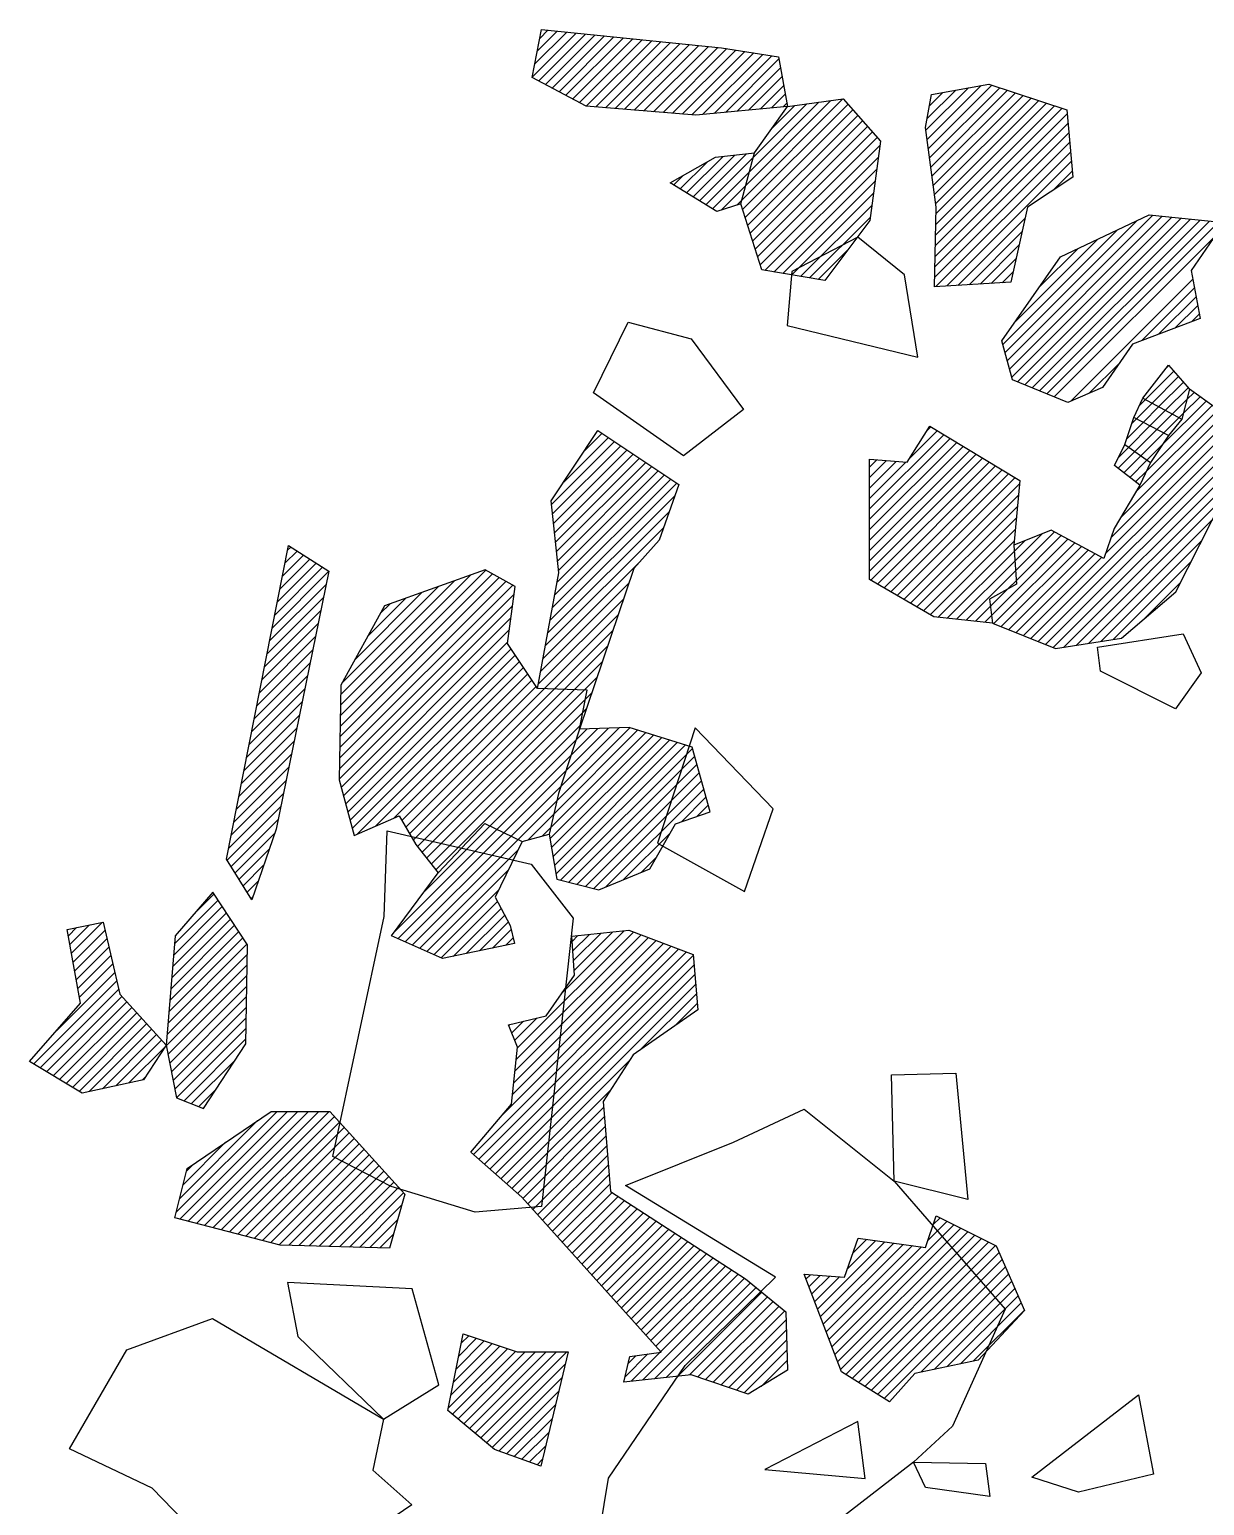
# Model space of a CAD drawing. Header units: metres. Extents: x 1.22 to 3.42, y -20.9 to -16.58.
# Drawn here: x 1.585 to 1.984, y -19.823 to -19.321 of the extents above; entities that cross this region are included whole.
import ezdxf

# ---------------------------------------------------------------- set-up
doc = ezdxf.new("R2010")
doc.units = ezdxf.units.M
doc.header["$LTSCALE"] = 25
doc.header["$MEASUREMENT"] = 0
doc.layers.get('0').update_dxf_attribs({"linetype": 'CONTINUOUS'})
for name, color, linetype in [('KNOCHEN', 2, 'CONTINUOUS'), ('KNOCHENSCHRAFF', 2, 'CONTINUOUS'), ('STEINE', 4, 'CONTINUOUS')]:
    doc.layers.add(name, color=color, linetype=linetype)

# ---------------------------------------------------------------- blocks, each defined once
blk = doc.blocks.new('*X1')
at = {"color": 0}
for p, q in [((174.912, -1968.328), (180.055, -1963.186)), ((174.954, -1967.933), (179.798, -1963.089)), ((174.997, -1967.537), (179.54, -1962.993)), ((175.039, -1967.141), (179.283, -1962.897)), ((175.081, -1966.746), (179.025, -1962.801)), ((176.61, -1964.863), (178.715, -1962.758)), ((176.94, -1963.119), (177.137, -1962.922)), ((176.965, -1963.447), (177.531, -1962.881)), ((176.99, -1963.776), (177.926, -1962.84)), ((177.015, -1964.105), (178.32, -1962.799)), ((173.581, -1970.367), (180.57, -1963.378)), ((173.768, -1970.533), (180.827, -1963.474)), ((173.956, -1970.699), (181.064, -1963.59)), ((174.562, -1969.032), (180.312, -1963.282)), ((174.143, -1970.865), (181.091, -1963.918)), ((174.331, -1971.031), (181.117, -1964.245)), ((174.519, -1971.197), (181.143, -1964.573)), ((179.257, -1966.812), (181.169, -1964.9)), ((180.419, -1966.004), (181.195, -1965.228)), ((174.788, -1965.978), (174.823, -1965.943)), ((174.889, -1966.231), (175.287, -1965.832)), ((174.989, -1966.484), (175.751, -1965.721)), ((174.706, -1971.363), (178.88, -1967.189)), ((174.894, -1971.529), (178.232, -1968.19)), ((163.48, -1972.336), (166.911, -1968.905)), ((163.6, -1972.569), (167.264, -1968.906)), ((163.881, -1972.642), (167.617, -1968.906)), ((164.162, -1972.714), (167.97, -1968.906)), ((164.443, -1972.787), (168.323, -1968.907)), ((164.724, -1972.86), (168.676, -1968.907)), ((165.005, -1972.932), (168.856, -1969.082)), ((175.081, -1971.695), (178.009, -1968.768)), ((175.265, -1971.865), (178.035, -1969.094)), ((163.594, -1971.869), (166.246, -1969.216)), ((165.286, -1973.005), (169.024, -1969.267)), ((165.567, -1973.078), (169.192, -1969.452)), ((165.848, -1973.15), (169.36, -1969.638)), ((175.432, -1972.051), (178.062, -1969.421)), ((163.708, -1971.401), (165.153, -1969.956)), ((166.129, -1973.223), (169.528, -1969.823)), ((166.41, -1973.295), (169.696, -1970.009)), ((166.691, -1973.368), (169.865, -1970.194)), ((175.6, -1972.237), (178.089, -1969.748)), ((175.767, -1972.423), (178.116, -1970.075)), ((163.822, -1970.933), (164.059, -1970.696)), ((166.972, -1973.441), (170.033, -1970.38)), ((167.307, -1973.458), (170.201, -1970.565)), ((175.935, -1972.609), (178.143, -1970.401)), ((167.651, -1973.468), (170.369, -1970.75)), ((167.995, -1973.478), (170.537, -1970.936)), ((168.338, -1973.488), (170.705, -1971.121)), ((176.102, -1972.795), (178.169, -1970.728)), ((176.27, -1972.981), (178.196, -1971.055)), ((168.682, -1973.498), (170.873, -1971.307)), ((169.026, -1973.508), (171.041, -1971.492)), ((169.369, -1973.518), (171.21, -1971.678)), ((176.437, -1973.167), (178.223, -1971.382)), ((176.605, -1973.353), (178.297, -1971.661)), ((169.713, -1973.528), (171.141, -1972.099)), ((176.773, -1973.539), (178.512, -1971.8)), ((176.94, -1973.725), (178.727, -1971.939)), ((177.108, -1973.911), (178.941, -1972.077)), ((177.275, -1974.097), (179.156, -1972.216)), ((170.057, -1973.537), (171.004, -1972.59)), ((177.443, -1974.283), (179.371, -1972.355)), ((177.61, -1974.469), (179.586, -1972.494)), ((177.778, -1974.655), (179.8, -1972.633)), ((189.045, -1973.288), (189.69, -1972.642)), ((189.223, -1972.756), (189.455, -1972.524)), ((170.401, -1973.547), (170.867, -1973.08)), ((177.945, -1974.841), (180.015, -1972.771)), ((178.113, -1975.027), (180.23, -1972.91)), ((178.28, -1975.213), (180.445, -1973.049)), ((178.448, -1975.399), (180.659, -1973.188)), ((185.773, -1976.913), (189.926, -1972.76)), ((185.871, -1977.169), (190.161, -1972.878)), ((185.969, -1977.424), (190.397, -1972.996)), ((186.067, -1977.68), (190.632, -1973.115)), ((178.615, -1975.586), (180.874, -1973.327)), ((178.783, -1975.772), (181.089, -1973.465)), ((178.95, -1975.958), (181.304, -1973.604)), ((185.283, -1975.635), (187.576, -1973.343)), ((185.381, -1975.891), (187.887, -1973.385)), ((185.479, -1976.146), (188.199, -1973.426)), ((185.577, -1976.402), (188.511, -1973.468)), ((185.675, -1976.658), (188.822, -1973.51)), ((186.245, -1977.855), (190.868, -1973.233)), ((186.305, -1974.26), (187.264, -1973.301)), ((186.462, -1977.992), (191.103, -1973.351)), ((186.494, -1973.718), (186.953, -1973.259)), ((186.679, -1978.128), (191.339, -1973.469)), ((186.897, -1978.264), (191.46, -1973.701)), ((179.118, -1976.144), (181.518, -1973.743)), ((179.285, -1976.33), (181.733, -1973.882)), ((179.453, -1976.516), (181.948, -1974.021)), ((179.62, -1976.702), (182.163, -1974.159)), ((187.114, -1978.4), (191.568, -1973.946)), ((187.331, -1978.537), (191.677, -1974.191)), ((179.342, -1978.041), (182.807, -1974.576)), ((179.739, -1977.997), (183.004, -1974.732)), ((179.788, -1976.888), (182.377, -1974.298)), ((179.956, -1977.074), (182.592, -1974.437)), ((184.892, -1974.613), (185.044, -1974.46)), ((184.989, -1974.868), (185.373, -1974.484)), ((185.087, -1975.124), (185.702, -1974.509)), ((185.185, -1975.379), (186.031, -1974.534)), ((187.549, -1978.673), (191.785, -1974.437)), ((188.799, -1977.776), (191.893, -1974.682)), ((180.136, -1977.953), (183.199, -1974.891)), ((180.534, -1977.91), (183.393, -1975.05)), ((180.931, -1977.866), (183.588, -1975.209)), ((189.248, -1977.681), (192.001, -1974.928)), ((189.697, -1977.585), (192.109, -1975.173)), ((181.215, -1977.936), (183.783, -1975.368)), ((181.478, -1978.026), (183.977, -1975.527)), ((181.741, -1978.117), (184.172, -1975.686)), ((190.147, -1977.489), (192.217, -1975.419)), ((190.596, -1977.394), (192.325, -1975.664)), ((182.004, -1978.207), (184.219, -1975.992)), ((172.996, -1977.669), (173.953, -1976.712)), ((173.083, -1977.229), (173.688, -1976.623)), ((173.17, -1976.788), (173.424, -1976.535)), ((182.267, -1978.297), (184.227, -1976.338)), ((182.53, -1978.388), (184.236, -1976.683)), ((172.735, -1978.991), (174.748, -1976.978)), ((172.822, -1978.55), (174.483, -1976.889)), ((172.874, -1979.205), (175.013, -1977.067)), ((172.909, -1978.11), (174.218, -1976.801)), ((173.066, -1979.367), (175.347, -1977.086)), ((173.258, -1979.528), (175.7, -1977.087)), ((173.45, -1979.69), (176.053, -1977.087)), ((173.643, -1979.851), (176.406, -1977.088)), ((173.835, -1980.013), (176.759, -1977.088)), ((178.735, -1977.941), (179.519, -1977.156)), ((178.844, -1977.478), (179.108, -1977.215)), ((178.945, -1978.084), (179.931, -1977.098)), ((182.794, -1978.478), (184.244, -1977.028)), ((174.027, -1980.174), (176.71, -1977.49)), ((183.366, -1978.26), (184.252, -1977.373)), ((174.219, -1980.336), (176.6, -1977.954)), ((174.45, -1980.458), (176.489, -1978.419)), ((174.711, -1980.55), (176.379, -1978.883)), ((174.972, -1980.643), (176.268, -1979.347)), ((175.232, -1980.736), (176.158, -1979.811)), ((175.493, -1980.829), (176.047, -1980.275)), ((175.754, -1980.922), (175.937, -1980.739))]:
    blk.add_line(p, q, dxfattribs=at)
blk = doc.blocks.new('*X2')
at = {"color": 0}
for p, q in [((175.591, -1933.709), (177.079, -1932.22)), ((175.673, -1933.273), (176.758, -1932.188)), ((175.756, -1932.837), (176.437, -1932.155)), ((175.804, -1933.849), (177.4, -1932.253)), ((175.838, -1932.401), (176.116, -1932.123)), ((176.035, -1933.972), (177.721, -1932.285)), ((176.266, -1934.094), (178.042, -1932.318)), ((176.497, -1934.216), (178.363, -1932.35)), ((176.729, -1934.339), (178.684, -1932.383)), ((176.96, -1934.461), (179.005, -1932.415)), ((177.191, -1934.583), (179.327, -1932.448)), ((177.422, -1934.706), (179.648, -1932.48)), ((177.748, -1934.734), (179.969, -1932.513)), ((178.074, -1934.761), (180.29, -1932.545)), ((178.401, -1934.788), (180.611, -1932.578)), ((178.727, -1934.815), (180.932, -1932.611)), ((179.053, -1934.843), (181.253, -1932.643)), ((179.38, -1934.87), (181.574, -1932.676)), ((179.706, -1934.897), (181.895, -1932.708)), ((180.032, -1934.924), (182.206, -1932.75)), ((180.358, -1934.951), (182.511, -1932.799)), ((180.685, -1934.979), (182.816, -1932.847)), ((181.011, -1935.006), (183.121, -1932.896)), ((181.375, -1934.996), (183.426, -1932.945)), ((181.766, -1934.958), (183.731, -1932.993)), ((182.158, -1934.92), (183.975, -1933.103)), ((182.549, -1934.882), (184.029, -1933.403)), ((182.941, -1934.844), (184.083, -1933.702)), ((183.333, -1934.806), (184.137, -1934.002)), ((182.714, -1937.9), (186.15, -1934.463)), ((182.842, -1937.418), (185.742, -1934.518)), ((183.724, -1934.768), (184.191, -1934.301)), ((182.74, -1938.227), (186.32, -1934.647)), ((182.825, -1938.495), (186.486, -1934.834)), ((182.91, -1938.764), (186.653, -1935.021)), ((182.97, -1936.936), (185.334, -1934.572)), ((183.098, -1936.454), (184.926, -1934.627)), ((183.727, -1935.472), (184.517, -1934.682)), ((184.116, -1934.73), (184.245, -1934.601)), ((182.995, -1939.032), (186.819, -1935.208)), ((183.08, -1939.301), (186.986, -1935.395)), ((183.165, -1939.569), (187.152, -1935.582)), ((183.25, -1939.838), (187.319, -1935.769)), ((183.335, -1940.106), (187.412, -1936.03)), ((180.836, -1937.656), (182.073, -1936.418)), ((181.055, -1937.791), (182.473, -1936.373)), ((181.274, -1937.925), (182.872, -1936.327)), ((181.492, -1938.06), (183.098, -1936.454)), ((183.497, -1940.298), (187.357, -1936.438)), ((180.398, -1937.387), (180.719, -1937.066)), ((180.617, -1937.522), (181.531, -1936.607)), ((181.711, -1938.195), (182.97, -1936.936)), ((183.8, -1940.349), (187.303, -1936.846)), ((182.024, -1938.236), (182.842, -1937.418)), ((184.103, -1940.4), (187.249, -1937.254)), ((182.537, -1938.076), (182.714, -1937.9)), ((184.405, -1940.451), (187.194, -1937.662)), ((184.708, -1940.501), (187.14, -1938.07)), ((185.011, -1940.552), (187.085, -1938.478)), ((185.313, -1940.603), (186.318, -1939.599)), ((197.133, -1943.633), (197.237, -1943.529)), ((196.437, -1944.682), (197.401, -1943.718)), ((196.667, -1944.806), (197.566, -1943.907)), ((196.896, -1944.93), (197.731, -1944.096)), ((197.126, -1945.054), (197.896, -1944.284)), ((197.731, -1945.156), (198.295, -1944.592)), ((197.85, -1944.684), (198.09, -1944.443)), ((196.106, -1947.842), (198.907, -1945.041)), ((196.129, -1945.344), (196.667, -1944.806)), ((196.245, -1944.874), (196.437, -1944.682)), ((196.361, -1945.465), (196.896, -1944.93)), ((196.472, -1947.122), (198.705, -1944.889)), ((196.593, -1945.587), (197.126, -1945.054)), ((197.01, -1946.23), (198.5, -1944.74)), ((197.356, -1945.178), (197.85, -1944.684)), ((195.08, -1949.928), (199.479, -1945.53)), ((195.272, -1949.383), (199.288, -1945.367)), ((195.601, -1948.7), (199.097, -1945.204)), ((195.807, -1946.02), (196.361, -1945.465)), ((195.869, -1946.311), (196.593, -1945.587)), ((195.985, -1945.488), (196.129, -1945.344)), ((196.826, -1945.708), (197.356, -1945.178)), ((197.058, -1945.829), (197.585, -1945.302)), ((197.585, -1945.302), (197.731, -1945.156)), ((176.244, -1948.258), (178.386, -1946.117)), ((176.655, -1947.494), (178.174, -1945.975)), ((177.346, -1946.449), (177.962, -1945.833)), ((187.056, -1948.406), (189.578, -1945.884)), ((187.056, -1948.76), (189.799, -1946.017)), ((188.416, -1946.692), (189.357, -1945.752)), ((189.01, -1945.745), (189.137, -1945.619)), ((192.542, -1952.82), (199.669, -1945.693)), ((192.794, -1952.922), (199.86, -1945.855)), ((193.045, -1953.024), (200.051, -1946.018)), ((196.076, -1946.457), (196.826, -1945.708)), ((196.283, -1946.604), (197.058, -1945.829)), ((176.277, -1948.579), (178.598, -1946.258)), ((176.31, -1948.9), (178.81, -1946.4)), ((176.343, -1949.22), (179.021, -1946.542)), ((187.054, -1949.822), (190.461, -1946.416)), ((187.054, -1950.176), (190.682, -1946.548)), ((187.055, -1949.114), (190.02, -1946.15)), ((187.055, -1949.468), (190.24, -1946.283)), ((193.296, -1953.126), (200.21, -1946.213)), ((195.505, -1947.029), (196.076, -1946.457)), ((195.518, -1946.662), (195.869, -1946.311)), ((195.705, -1947.182), (196.283, -1946.604)), ((196.49, -1946.751), (197.01, -1946.23)), ((176.376, -1949.541), (179.233, -1946.683)), ((176.409, -1949.861), (179.445, -1946.825)), ((176.442, -1950.182), (179.657, -1946.967)), ((176.475, -1950.502), (179.869, -1947.108)), ((187.053, -1950.53), (190.902, -1946.681)), ((187.057, -1947.698), (187.963, -1946.792)), ((187.057, -1948.052), (188.29, -1946.819)), ((187.058, -1946.99), (187.309, -1946.739)), ((187.058, -1947.344), (187.636, -1946.766)), ((187.104, -1950.833), (191.123, -1946.814)), ((187.327, -1950.964), (191.344, -1946.947)), ((187.551, -1951.094), (191.565, -1947.08)), ((195.905, -1947.335), (196.49, -1946.751)), ((196.105, -1947.489), (196.472, -1947.122)), ((176.266, -1951.772), (180.505, -1947.533)), ((176.345, -1951.339), (180.293, -1947.392)), ((176.425, -1950.906), (180.081, -1947.25)), ((187.774, -1951.224), (191.785, -1947.213)), ((187.997, -1951.354), (192.006, -1947.345)), ((188.221, -1951.485), (192.153, -1947.552)), ((193.659, -1953.117), (199.65, -1947.126)), ((176.187, -1952.205), (180.441, -1947.95)), ((188.444, -1951.615), (192.117, -1947.942)), ((194.079, -1953.051), (199.096, -1948.033)), ((176.108, -1952.637), (180.248, -1948.497)), ((188.667, -1951.745), (192.08, -1948.333)), ((176.028, -1953.07), (180.056, -1949.043)), ((188.89, -1951.875), (192.043, -1948.723)), ((189.114, -1952.006), (192.006, -1949.113)), ((194.498, -1952.985), (198.729, -1948.754)), ((189.376, -1952.097), (191.969, -1949.504)), ((191.207, -1952.034), (193.804, -1949.437)), ((191.285, -1952.309), (194.033, -1949.562)), ((191.973, -1949.853), (192.346, -1949.481)), ((191.998, -1950.182), (192.933, -1949.247)), ((192.023, -1950.511), (193.346, -1949.188)), ((192.048, -1950.839), (193.575, -1949.312)), ((194.918, -1952.919), (198.362, -1949.475)), ((167, -1951.138), (168.023, -1950.116)), ((167.087, -1950.698), (167.806, -1949.979)), ((167.174, -1950.257), (167.589, -1949.842)), ((167.261, -1949.817), (167.373, -1949.705)), ((189.696, -1952.13), (191.973, -1949.853)), ((191.536, -1952.411), (194.261, -1949.686)), ((191.788, -1952.513), (194.49, -1949.811)), ((192.039, -1952.616), (194.719, -1949.936)), ((192.291, -1952.718), (194.948, -1950.06)), ((166.739, -1952.46), (168.67, -1950.529)), ((166.826, -1952.019), (168.456, -1950.389)), ((166.913, -1951.579), (168.24, -1950.252)), ((169.05, -1955.806), (174.235, -1950.621)), ((169.056, -1955.446), (174.007, -1950.495)), ((175.949, -1953.503), (179.216, -1950.236)), ((190.017, -1952.163), (191.998, -1950.182)), ((190.337, -1952.197), (192.023, -1950.511)), ((195.338, -1952.852), (197.994, -1950.196)), ((166.652, -1952.901), (168.579, -1950.974)), ((169.032, -1956.885), (174.919, -1950.998)), ((169.038, -1956.525), (174.691, -1950.872)), ((169.044, -1956.165), (174.463, -1950.746)), ((169.062, -1955.086), (173.495, -1950.654)), ((169.069, -1954.727), (172.945, -1950.85)), ((169.121, -1954.321), (172.395, -1951.046)), ((175.87, -1953.936), (178.867, -1950.939)), ((191.168, -1951.719), (191.758, -1951.129)), ((191.758, -1951.129), (192.048, -1950.839)), ((196.396, -1952.148), (197.627, -1950.917)), ((166.565, -1953.341), (168.488, -1951.419)), ((169.025, -1957.245), (174.967, -1951.303)), ((169.551, -1953.537), (171.846, -1951.242)), ((169.981, -1952.753), (171.296, -1951.438)), ((170.411, -1951.97), (170.747, -1951.634)), ((175.79, -1954.369), (178.686, -1951.473)), ((166.478, -1953.782), (168.397, -1951.863)), ((169.019, -1957.604), (174.913, -1951.71)), ((169.09, -1957.887), (174.859, -1952.118)), ((175.989, -1954.524), (178.506, -1952.007)), ((190.657, -1952.23), (191.168, -1951.719)), ((190.978, -1952.263), (191.207, -1952.034)), ((166.391, -1954.222), (168.305, -1952.308)), ((169.165, -1958.166), (174.805, -1952.526)), ((176.332, -1954.535), (178.325, -1952.541)), ((166.304, -1954.663), (168.214, -1952.752)), ((169.24, -1958.444), (174.751, -1952.934)), ((176.674, -1954.546), (178.145, -1953.075)), ((166.13, -1955.544), (168.032, -1953.642)), ((166.217, -1955.103), (168.123, -1953.197)), ((169.315, -1958.723), (174.868, -1953.17)), ((169.39, -1959.002), (175.009, -1953.382)), ((169.465, -1959.28), (175.15, -1953.595)), ((177.017, -1954.556), (177.965, -1953.609)), ((166.043, -1955.985), (167.941, -1954.086)), ((169.63, -1959.468), (175.291, -1953.807)), ((170.252, -1959.2), (175.433, -1954.019)), ((177.36, -1954.567), (177.784, -1954.143)), ((165.956, -1956.425), (167.85, -1954.531)), ((170.875, -1958.931), (175.574, -1954.232)), ((171.151, -1959.008), (175.715, -1954.444)), ((171.28, -1959.233), (175.989, -1954.524)), ((171.409, -1959.457), (176.332, -1954.535)), ((171.539, -1959.681), (176.674, -1954.546)), ((171.678, -1959.895), (177.017, -1954.556)), ((171.834, -1960.093), (177.36, -1954.567)), ((165.869, -1956.866), (167.759, -1954.976)), ((171.99, -1960.291), (177.385, -1954.895)), ((177.385, -1954.895), (177.604, -1954.677)), ((165.782, -1957.306), (167.668, -1955.42)), ((172.145, -1960.489), (177.3, -1955.334)), ((177.3, -1955.334), (177.423, -1955.211)), ((165.695, -1957.747), (167.577, -1955.865)), ((172.301, -1960.687), (177.216, -1955.772)), ((176.191, -1959.625), (179.709, -1956.107)), ((176.215, -1959.247), (179.439, -1956.023)), ((176.317, -1958.792), (179.169, -1955.94)), ((176.419, -1958.336), (178.9, -1955.856)), ((176.553, -1957.849), (178.544, -1955.858)), ((176.725, -1957.323), (178.18, -1955.869)), ((176.897, -1956.798), (177.815, -1955.879)), ((177.069, -1956.273), (177.451, -1955.89)), ((177.216, -1955.772), (177.243, -1955.745)), ((165.608, -1958.188), (167.486, -1956.309)), ((174.146, -1959.195), (177.069, -1956.273)), ((176.241, -1959.928), (179.978, -1956.191)), ((176.291, -1960.232), (180.248, -1956.275)), ((176.341, -1960.535), (180.518, -1956.359)), ((176.392, -1960.839), (180.788, -1956.443)), ((176.548, -1961.035), (181.031, -1956.553)), ((165.521, -1958.628), (167.395, -1956.754)), ((174.385, -1959.31), (176.897, -1956.798)), ((176.831, -1961.106), (181.108, -1956.83)), ((177.114, -1961.177), (181.184, -1957.106)), ((165.347, -1959.509), (167.212, -1957.643)), ((165.434, -1959.069), (167.304, -1957.199)), ((174.623, -1959.425), (176.725, -1957.323)), ((177.396, -1961.248), (181.261, -1957.383)), ((177.679, -1961.319), (181.338, -1957.66)), ((165.26, -1959.95), (167.121, -1958.088)), ((174.862, -1959.54), (176.553, -1957.849)), ((178.088, -1961.263), (181.415, -1957.937)), ((165.206, -1960.357), (167.03, -1958.533)), ((175.101, -1959.655), (176.419, -1958.336)), ((180.656, -1959.049), (181.492, -1958.213)), ((181.197, -1958.862), (181.569, -1958.49)), ((165.342, -1960.574), (166.939, -1958.977)), ((175.437, -1959.672), (176.317, -1958.792)), ((165.479, -1960.791), (166.824, -1959.446)), ((170.914, -1962.781), (174.385, -1959.31)), ((171.016, -1963.032), (174.623, -1959.425)), ((171.261, -1963.14), (174.862, -1959.54)), ((171.506, -1963.249), (175.101, -1959.655)), ((171.921, -1961.42), (174.146, -1959.195)), ((175.926, -1959.537), (176.215, -1959.247)), ((178.688, -1961.018), (180.282, -1959.423)), ((165.615, -1961.008), (166.64, -1959.983)), ((171.752, -1963.357), (175.114, -1959.995)), ((165.752, -1961.226), (166.457, -1960.521)), ((179.287, -1960.772), (179.817, -1960.242)), ((165.888, -1961.443), (166.273, -1961.058)), ((171.997, -1963.466), (174.777, -1960.686)), ((164.097, -1962.173), (164.764, -1961.506)), ((166.024, -1961.66), (166.089, -1961.595)), ((172.242, -1963.574), (174.44, -1961.376)), ((163.359, -1963.972), (165.183, -1962.147)), ((163.391, -1963.586), (165.044, -1961.934)), ((163.423, -1963.2), (164.904, -1961.72)), ((172.487, -1963.683), (174.404, -1961.765)), ((172.894, -1963.63), (174.526, -1961.997)), ((159.808, -1962.927), (160.082, -1962.653)), ((159.863, -1963.226), (160.528, -1962.56)), ((159.917, -1963.525), (160.974, -1962.468)), ((163.294, -1964.743), (165.463, -1962.574)), ((163.327, -1964.358), (165.323, -1962.361)), ((173.339, -1963.537), (174.648, -1962.229)), ((173.785, -1963.445), (174.769, -1962.461)), ((159.972, -1963.824), (161.058, -1962.737)), ((160.026, -1964.123), (161.124, -1963.025)), ((163.23, -1965.515), (165.743, -1963.002)), ((163.262, -1965.129), (165.603, -1962.788)), ((174.231, -1963.353), (174.867, -1962.717)), ((174.677, -1963.261), (174.937, -1963)), ((160.081, -1964.422), (161.189, -1963.313)), ((160.135, -1964.721), (161.255, -1963.601)), ((163.166, -1966.287), (165.891, -1963.561)), ((163.198, -1965.901), (165.883, -1963.215)), ((159.414, -1966.149), (161.386, -1964.177)), ((160.19, -1965.02), (161.32, -1963.889)), ((163.138, -1966.668), (165.885, -1963.92)), ((158.625, -1967.292), (161.452, -1964.465)), ((163.196, -1966.963), (165.88, -1964.28)), ((163.255, -1967.258), (165.874, -1964.639)), ((158.846, -1967.425), (161.517, -1964.753)), ((159.066, -1967.557), (161.628, -1964.996)), ((159.287, -1967.69), (161.796, -1965.181)), ((163.314, -1967.553), (165.868, -1964.999)), ((159.508, -1967.823), (161.964, -1965.366)), ((159.728, -1967.956), (162.133, -1965.551)), ((163.372, -1967.848), (165.862, -1965.358)), ((159.949, -1968.089), (162.301, -1965.737)), ((160.17, -1968.222), (162.47, -1965.922)), ((160.514, -1968.231), (162.638, -1966.107)), ((163.431, -1968.143), (165.856, -1965.717)), ((163.489, -1968.438), (165.85, -1966.077)), ((160.966, -1968.133), (162.806, -1966.292)), ((161.418, -1968.034), (162.975, -1966.477)), ((161.87, -1967.935), (163.102, -1966.704)), ((163.741, -1968.539), (165.844, -1966.436)), ((163.996, -1968.638), (165.49, -1967.144)), ((162.323, -1967.837), (162.434, -1967.725)), ((164.25, -1968.738), (164.824, -1968.163))]:
    blk.add_line(p, q, dxfattribs=at)
blk = doc.blocks.new('*X3')
at = {"color": 0}
for p, q in [((189.015, -1935.841), (190.85, -1934.006)), ((189.056, -1936.153), (191.216, -1933.993)), ((188.974, -1935.528), (190.418, -1934.085)), ((189.019, -1935.13), (189.985, -1934.164)), ((189.097, -1936.466), (191.482, -1934.081)), ((189.098, -1934.697), (189.552, -1934.243)), ((189.138, -1936.779), (191.748, -1934.168)), ((189.179, -1937.091), (192.015, -1934.256)), ((189.22, -1937.404), (192.281, -1934.343)), ((189.261, -1937.717), (192.547, -1934.43)), ((189.302, -1938.029), (192.813, -1934.518)), ((189.29, -1939.455), (193.775, -1934.97)), ((189.297, -1939.094), (193.611, -1934.78)), ((189.305, -1938.733), (193.345, -1934.693)), ((189.312, -1938.373), (193.079, -1934.605)), ((189.283, -1939.816), (193.804, -1935.295)), ((189.268, -1940.538), (193.861, -1935.945)), ((189.275, -1940.177), (193.832, -1935.62)), ((189.313, -1940.846), (193.889, -1936.27)), ((189.688, -1940.825), (193.918, -1936.595)), ((193.29, -1937.576), (193.946, -1936.92)), ((190.063, -1940.803), (192.349, -1938.517)), ((191.739, -1943.37), (196.689, -1938.42)), ((191.814, -1943.649), (197.01, -1938.453)), ((191.889, -1943.927), (197.331, -1938.485)), ((192.082, -1944.088), (197.652, -1938.518)), ((192.333, -1944.19), (197.973, -1938.55)), ((192.585, -1944.292), (198.294, -1938.583)), ((190.438, -1940.782), (192.249, -1938.971)), ((191.59, -1942.812), (195.48, -1938.922)), ((191.664, -1943.091), (196.15, -1938.605)), ((192.836, -1944.394), (198.615, -1938.615)), ((193.087, -1944.497), (198.936, -1938.648)), ((190.813, -1940.76), (192.148, -1939.425)), ((192.02, -1942.029), (194.809, -1939.24)), ((192.838, -1940.857), (194.138, -1939.557)), ((193.339, -1944.599), (198.785, -1939.153)), ((191.188, -1940.739), (192.048, -1939.879)), ((191.563, -1940.717), (191.947, -1940.333)), ((193.9, -1944.744), (198.049, -1940.595)), ((196.32, -1942.678), (198.105, -1940.893)), ((196.887, -1942.465), (198.16, -1941.191)), ((197.454, -1942.251), (198.216, -1941.489)), ((198.021, -1942.038), (198.271, -1941.787)), ((194.524, -1944.474), (195.552, -1943.446))]:
    blk.add_line(p, q, dxfattribs=at)

msp = doc.modelspace()

# ---------------------------------------------------------------- linework, layer by layer
at = {"layer": 'KNOCHEN'}
for points in [[(1.84266, -19.34715), (1.8115, -19.35018), (1.77423, -19.34706), (1.75586, -19.33734), (1.75895, -19.321), (1.82021, -19.32721), (1.83961, -19.3303), (1.84266, -19.34715)], [(1.89262, -19.40849), (1.89316, -19.38143), (1.88962, -19.35436), (1.89168, -19.34313), (1.91109, -19.33958), (1.93763, -19.3483), (1.93964, -19.37128), (1.92431, -19.38147), (1.91866, -19.407), (1.89262, -19.40849)], [(1.8339, -19.4028), (1.82678, -19.38032), (1.8314, -19.36297), (1.84266, -19.34715), (1.86155, -19.34462), (1.8743, -19.35894), (1.87069, -19.386), (1.85534, -19.4064), (1.8339, -19.4028)], [(1.82678, -19.38032), (1.81861, -19.38287), (1.80279, -19.37314), (1.81812, -19.36448), (1.8314, -19.36297)], [(1.93801, -19.44787), (1.91913, -19.44019), (1.91557, -19.42691), (1.93552, -19.39834), (1.96567, -19.38408), (1.9912, -19.38667), (1.97994, -19.40299), (1.98299, -19.41933), (1.96, -19.42799), (1.94976, -19.44278), (1.93801, -19.44787)], [(1.96355, -19.44637), (1.97224, -19.43515), (1.97938, -19.44333)], [(1.91238, -19.5229), (1.93382, -19.53161), (1.95629, -19.52806), (1.97469, -19.51226), (1.99108, -19.48011), (2.00233, -19.46174), (1.98856, -19.44998), (1.97938, -19.44333), (1.97681, -19.45354), (1.97221, -19.45915), (1.96607, -19.46833), (1.96249, -19.47599), (1.95379, -19.49079), (1.9502, -19.50099), (1.93234, -19.49127), (1.91957, -19.49636), (1.92057, -19.50964), (1.91137, -19.51473), (1.91238, -19.5229)], [(1.97221, -19.45915), (1.96047, -19.45301), (1.96355, -19.44637), (1.97681, -19.45354)], [(1.91238, -19.5229), (1.89247, -19.52083), (1.87053, -19.50804), (1.87058, -19.46719), (1.88335, -19.46823), (1.89102, -19.45598), (1.92164, -19.4744), (1.91957, -19.49636)], [(1.9574, -19.46219), (1.96047, -19.45301)], [(1.75763, -19.54517), (1.76483, -19.50586), (1.76231, -19.48134), (1.77817, -19.45737), (1.80572, -19.47578), (1.79906, -19.49467), (1.79037, -19.50436), (1.77191, -19.55897)], [(1.96249, -19.47599), (1.95381, -19.46934), (1.9574, -19.46219), (1.96607, -19.46833)], [(1.65186, -19.60324), (1.67293, -19.49655), (1.68671, -19.50525), (1.66872, -19.59305), (1.66052, -19.61704), (1.65186, -19.60324)], [(1.77191, -19.55897), (1.77448, -19.5457), (1.75763, -19.54517), (1.74744, -19.52984), (1.75002, -19.51043), (1.73981, -19.5048), (1.70559, -19.51702), (1.69074, -19.54406), (1.69019, -19.57623), (1.69527, -19.59513), (1.7106, -19.58851), (1.7162, -19.59822), (1.72385, -19.60793)], [(1.75246, -19.59725), (1.76165, -19.5947), (1.76419, -19.61003), (1.77848, -19.61362), (1.79585, -19.60649), (1.80455, -19.59119), (1.8163, -19.58712), (1.8102, -19.56515), (1.78876, -19.55848), (1.77191, -19.55897), (1.76474, -19.58092), (1.76165, -19.5947)], [(1.74986, -19.63197), (1.72534, -19.63704), (1.70799, -19.62936), (1.72385, -19.60793), (1.7397, -19.5911), (1.75246, -19.59725), (1.74324, -19.61613), (1.74834, -19.62584), (1.74986, -19.63197)], [(1.63135, -19.66653), (1.6349, -19.68441), (1.64409, -19.688), (1.65841, -19.66606), (1.65897, -19.63236), (1.64725, -19.61447), (1.63446, -19.62926), (1.63135, -19.66653)], [(1.63135, -19.66653), (1.62367, -19.67827), (1.60273, -19.68284), (1.58487, -19.67209), (1.60226, -19.6522), (1.5977, -19.62717), (1.60996, -19.62463), (1.61554, -19.64915), (1.63135, -19.66653)], [(1.78694, -19.78112), (1.789, -19.77244), (1.79972, -19.77092), (1.7523, -19.71827), (1.73496, -19.70292), (1.74877, -19.6866), (1.75084, -19.6672), (1.74778, -19.65954), (1.76055, -19.65649), (1.77027, -19.64272), (1.76927, -19.62944), (1.78867, -19.62742), (1.81062, -19.63562), (1.81213, -19.65451), (1.79015, -19.6698), (1.77992, -19.68562), (1.78243, -19.71626), (1.82835, -19.74594), (1.84212, -19.75719), (1.84261, -19.77711), (1.82932, -19.78526), (1.80992, -19.7786), (1.78694, -19.78112)], [(1.63434, -19.72526), (1.63844, -19.70842), (1.66706, -19.68905), (1.68698, -19.68907), (1.71247, -19.71719), (1.70734, -19.73557), (1.67007, -19.7345), (1.63434, -19.72526)], [(1.87732, -19.78787), (1.86099, -19.77764), (1.84827, -19.74443), (1.86205, -19.74547), (1.86667, -19.7322), (1.88964, -19.7353), (1.89323, -19.72458), (1.91364, -19.73482), (1.92331, -19.75679), (1.90746, -19.77362), (1.88601, -19.77818), (1.87732, -19.78787)], [(1.72719, -19.79074), (1.73233, -19.76471), (1.7507, -19.77086), (1.76806, -19.77088), (1.75882, -19.80968), (1.743, -19.80404), (1.72719, -19.79074)]]:
    msp.add_lwpolyline(points, dxfattribs=at)
at = {"layer": 'STEINE'}
for points in [[(1.84411, -19.40332), (1.84256, -19.42171), (1.88697, -19.43249), (1.88241, -19.4044), (1.8666, -19.39161), (1.84411, -19.40332)], [(1.80727, -19.46608), (1.77666, -19.4446), (1.78843, -19.42061), (1.80987, -19.42626), (1.82771, -19.45028), (1.80727, -19.46608)], [(1.94812, -19.53112), (1.97723, -19.52656), (1.98334, -19.53984), (1.97464, -19.55209), (1.94913, -19.53929), (1.94812, -19.53112)], [(1.79842, -19.59782), (1.82801, -19.61419), (1.83775, -19.58612), (1.81123, -19.55851), (1.79842, -19.59782)], [(1.75894, -19.72134), (1.73647, -19.72335), (1.70788, -19.71463), (1.68798, -19.70439), (1.70545, -19.62272), (1.70651, -19.59361), (1.75551, -19.60491), (1.76979, -19.62331), (1.75894, -19.72134)], [(1.87895, -19.71281), (1.87797, -19.67656), (1.89993, -19.67608), (1.90396, -19.71897), (1.87895, -19.71281)], [(1.8159, -19.89452), (1.77304, -19.86689), (1.78179, -19.81379), (1.80789, -19.77553), (1.83856, -19.74544), (1.78754, -19.71423), (1.82433, -19.69947), (1.84834, -19.68826), (1.87895, -19.71281), (1.91668, -19.75627), (1.89875, -19.79607), (1.88546, -19.80831), (1.8599, -19.82819)], [(1.70522, -19.79378), (1.72413, -19.78206), (1.71498, -19.74937), (1.67261, -19.74727), (1.67616, -19.76566), (1.70522, -19.79378)], [(1.70522, -19.79378), (1.70163, -19.81113), (1.71489, -19.8229), (1.69751, -19.83462), (1.67301, -19.82948), (1.64441, -19.83557), (1.62656, -19.81716), (1.59849, -19.80385), (1.61794, -19.77017), (1.64706, -19.75949), (1.70522, -19.79378)], [(1.92579, -19.81347), (1.96208, -19.78543), (1.96716, -19.8125), (1.94162, -19.8186), (1.92579, -19.81347)], [(1.8349, -19.8108), (1.86911, -19.81391), (1.86658, -19.7945), (1.8349, -19.8108)], [(1.88953, -19.817), (1.88546, -19.80831), (1.90997, -19.80885), (1.91149, -19.82009), (1.88953, -19.817)]]:
    msp.add_lwpolyline(points, dxfattribs=at)

# ---------------------------------------------------------------- block references
at = {"layer": 'KNOCHENSCHRAFF', "xscale": 0.01, "yscale": 0.01, "zscale": 0.01}
for name in ['*X3', '*X2', '*X1']:
    msp.add_blockref(name, (0, 0), dxfattribs=at)

doc.saveas('drawing.dxf')
